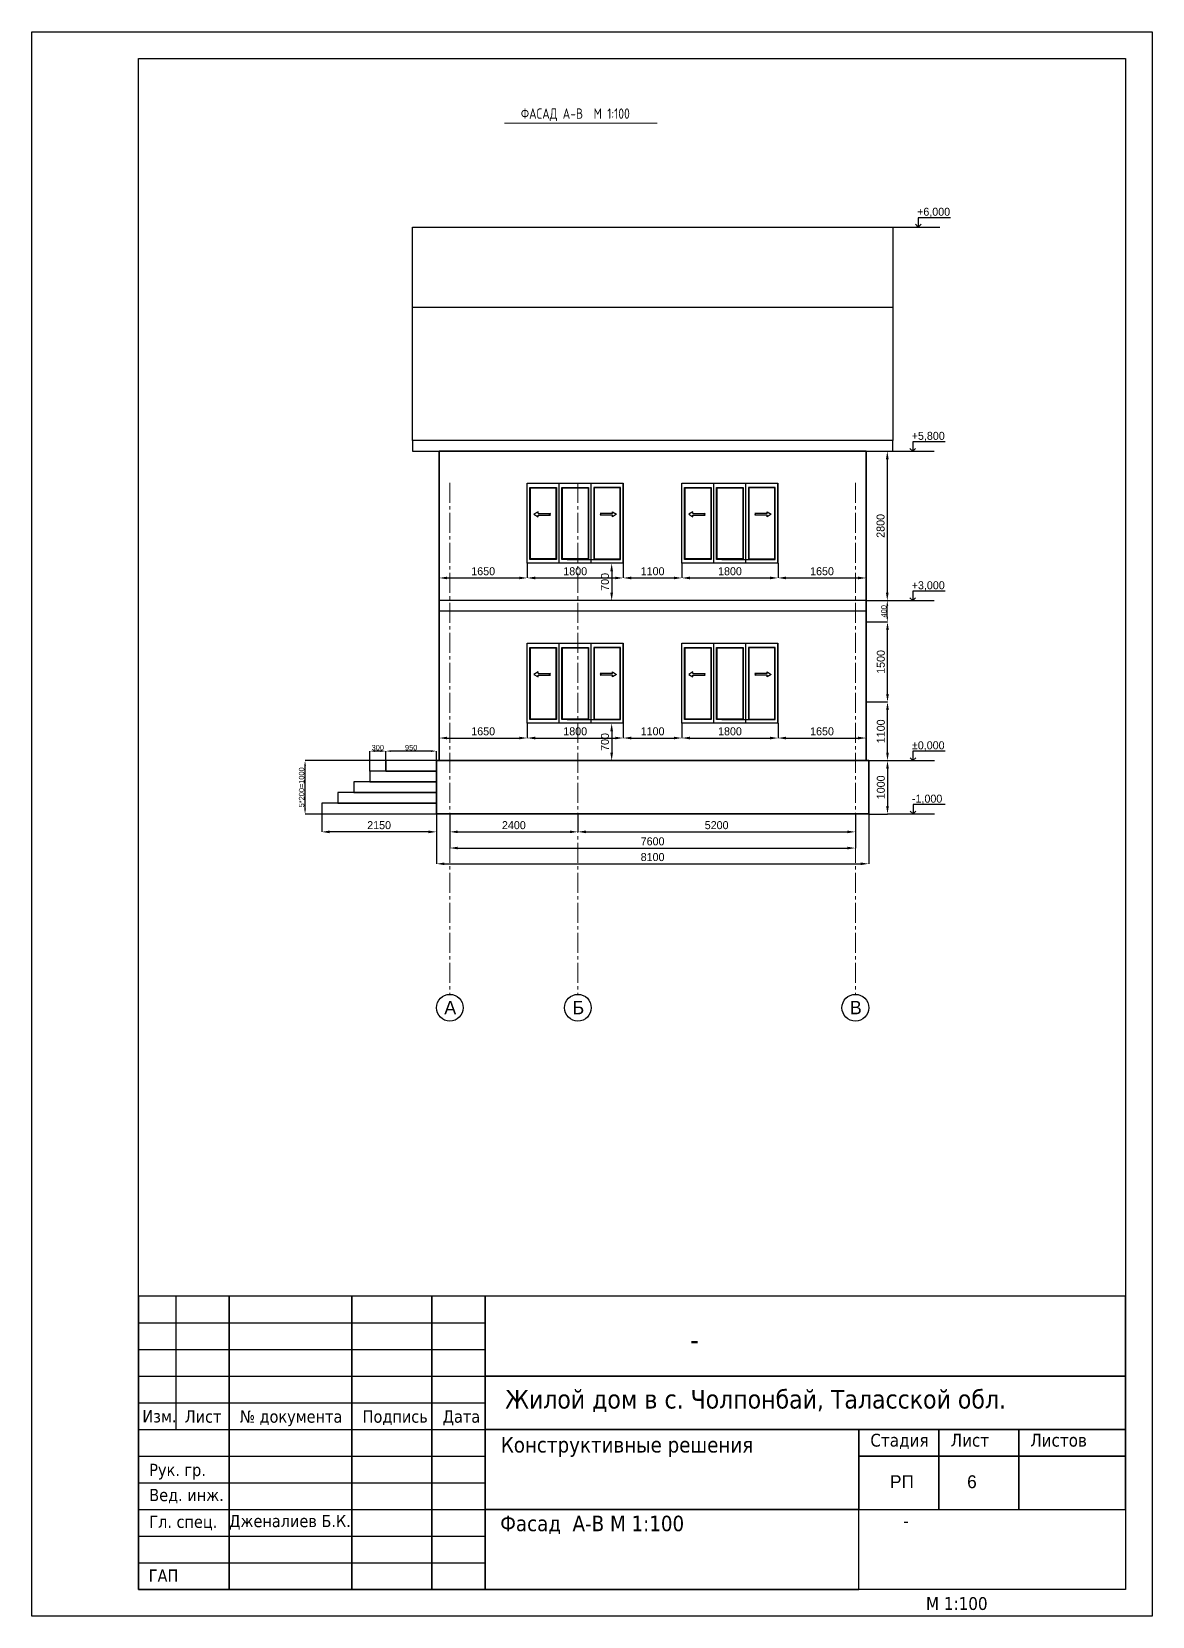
# Model space of a CAD drawing. Header units: millimetres. Extents: x 363119 to 453119, y -246250 to -184425.
# Drawn here: x 432119 to 453119, y -246250 to -216550 of the extents above; entities that cross this region are included whole.
import ezdxf
from ezdxf.enums import TextEntityAlignment as Align

# ---------------------------------------------------------------- set-up
doc = ezdxf.new("R2010")
doc.units = ezdxf.units.MM
doc.linetypes.add('CENTER2', pattern=[1.125, 0.75, -0.125, 0.125, -0.125])
for name, color, linetype in [('0 duvar', 2, 'Continuous'), ('AHSAP KAPI', 152, 'Continuous'), ('AKS', 252, 'CENTER2'), ('PENCERE', 152, 'Continuous'), ('Надписи', 211, 'Continuous'), ('Штамп', 222, 'Continuous')]:
    doc.layers.add(name, color=color, linetype=linetype)
doc.layers.add('ahsap', color=222, linetype='Continuous', lineweight=13)
doc.styles.add('SPDS', font='SPDS.shx')
doc.dimstyles.new('ISO-25', dxfattribs={"dimtxt": 100, "dimasz": 2.5, "dimexe": 1.25, "dimexo": 0.625, "dimtad": 1, "dimdec": 0, "dimtxsty": 'Standard', "dimcen": 2.5, "dimadec": 0, "dimazin": 0, "dimtfac": 1, "dimtdec": 0, "dimtmove": 0, "dimatfit": 3, "dimfxl": 0, "dimarcsym": 0})

# ---------------------------------------------------------------- blocks, each defined once
blk = doc.blocks.new('*D517')
at = {"layer": 'ahsap', "color": 0, "lineweight": -2}
for p, q in [((439955, -231213), (439955, -231548)), ((442355, -231213), (442355, -231548)), ((440105, -231548), (442205, -231548))]:
    blk.add_line(p, q, dxfattribs=at)
at = {"layer": 'ahsap', "color": 0}
for points in [[(440105, -231523), (440105, -231573), (439955, -231548)], [(442205, -231523), (442205, -231573), (442355, -231548)]]:
    blk.add_solid(points, dxfattribs=at)
at = {"layer": 'DEFPOINTS', "color": 0}
for p in [(439955, -231213), (442355, -231213), (442355, -231548)]:
    blk.add_point(p, dxfattribs=at)
at = {"layer": 'ahsap', "color": 0, "insert": (441155, -231423), "char_height": 150, "attachment_point": 5}
blk.add_mtext('2400', dxfattribs=at)
blk = doc.blocks.new('*D518')
at = {"layer": 'ahsap', "color": 0, "lineweight": -2}
for p, q in [((442355, -231213), (442355, -231548)), ((447555, -231213), (447555, -231548)), ((442505, -231548), (447405, -231548))]:
    blk.add_line(p, q, dxfattribs=at)
at = {"layer": 'ahsap', "color": 0}
for points in [[(442505, -231523), (442505, -231573), (442355, -231548)], [(447405, -231523), (447405, -231573), (447555, -231548)]]:
    blk.add_solid(points, dxfattribs=at)
at = {"layer": 'DEFPOINTS', "color": 0}
for p in [(442355, -231213), (447555, -231213), (447555, -231548)]:
    blk.add_point(p, dxfattribs=at)
at = {"layer": 'ahsap', "color": 0, "insert": (444955, -231423), "char_height": 150, "attachment_point": 5}
blk.add_mtext('5200', dxfattribs=at)
blk = doc.blocks.new('*D519')
at = {"layer": 'ahsap', "color": 0, "lineweight": -2}
for p, q in [((439955, -231213), (439955, -231851)), ((447555, -231213), (447555, -231851)), ((440105, -231851), (447405, -231851))]:
    blk.add_line(p, q, dxfattribs=at)
at = {"layer": 'ahsap', "color": 0}
for points in [[(440105, -231826), (440105, -231876), (439955, -231851)], [(447405, -231826), (447405, -231876), (447555, -231851)]]:
    blk.add_solid(points, dxfattribs=at)
at = {"layer": 'DEFPOINTS', "color": 0}
for p in [(439955, -231213), (447555, -231213), (447555, -231851)]:
    blk.add_point(p, dxfattribs=at)
at = {"layer": 'ahsap', "color": 0, "insert": (443755, -231726), "char_height": 150, "attachment_point": 5}
blk.add_mtext('7600', dxfattribs=at)
blk = doc.blocks.new('*D520')
at = {"layer": 'ahsap', "color": 0, "lineweight": -2}
for p, q in [((439705, -231213), (439705, -232147)), ((447805, -231213), (447805, -232147)), ((439855, -232146), (447655, -232146))]:
    blk.add_line(p, q, dxfattribs=at)
at = {"layer": 'ahsap', "color": 0}
for points in [[(439855, -232121), (439855, -232171), (439705, -232146)], [(447655, -232121), (447655, -232171), (447805, -232146)]]:
    blk.add_solid(points, dxfattribs=at)
at = {"layer": 'DEFPOINTS', "color": 0}
for p in [(439705, -231213), (447805, -231213), (447805, -232146)]:
    blk.add_point(p, dxfattribs=at)
at = {"layer": 'ahsap', "color": 0, "insert": (443755, -232021), "char_height": 150, "attachment_point": 5}
blk.add_mtext('8100', dxfattribs=at)
blk = doc.blocks.new('*D523')
at = {"layer": 'ahsap', "color": 0, "lineweight": -2}
for p, q in [((447755, -229113), (448158, -229113)), ((448157, -230063), (448157, -229263)), ((447805, -230213), (448158, -230213))]:
    blk.add_line(p, q, dxfattribs=at)
at = {"layer": 'ahsap', "color": 0}
for points in [[(448132, -229263), (448182, -229263), (448157, -229113)], [(448132, -230063), (448182, -230063), (448157, -230213)]]:
    blk.add_solid(points, dxfattribs=at)
at = {"layer": 'DEFPOINTS', "color": 0}
for p in [(447755, -229113), (448157, -229113), (447805, -230213)]:
    blk.add_point(p, dxfattribs=at)
at = {"layer": 'ahsap', "color": 0, "insert": (448032, -229663), "char_height": 150, "attachment_point": 5, "rotation": 90}
blk.add_mtext('1100', dxfattribs=at)
blk = doc.blocks.new('*D521')
at = {"layer": 'ahsap', "color": 0, "lineweight": -2}
for p, q in [((447755, -227613), (448158, -227613)), ((448157, -228963), (448157, -227763)), ((447755, -229113), (448158, -229113))]:
    blk.add_line(p, q, dxfattribs=at)
at = {"layer": 'ahsap', "color": 0}
for points in [[(448132, -227763), (448182, -227763), (448157, -227613)], [(448132, -228963), (448182, -228963), (448157, -229113)]]:
    blk.add_solid(points, dxfattribs=at)
at = {"layer": 'DEFPOINTS', "color": 0}
for p in [(447755, -227613), (448157, -227613), (447755, -229113)]:
    blk.add_point(p, dxfattribs=at)
at = {"layer": 'ahsap', "color": 0, "insert": (448032, -228363), "char_height": 150, "attachment_point": 5, "rotation": 90}
blk.add_mtext('1500', dxfattribs=at)
blk = doc.blocks.new('*D524')
at = {"layer": 'ahsap', "color": 0, "lineweight": -2}
for p, q in [((447755, -227213), (448154, -227213)), ((448153, -227513), (448153, -227313)), ((447755, -227613), (448154, -227613))]:
    blk.add_line(p, q, dxfattribs=at)
at = {"layer": 'ahsap', "color": 0}
for points in [[(448137, -227313), (448170, -227313), (448153, -227213)], [(448137, -227513), (448170, -227513), (448153, -227613)]]:
    blk.add_solid(points, dxfattribs=at)
at = {"layer": 'DEFPOINTS', "color": 0}
for p in [(447755, -227213), (448153, -227213), (447755, -227613)]:
    blk.add_point(p, dxfattribs=at)
at = {"layer": 'ahsap', "color": 0, "insert": (448088, -227413), "char_height": 100, "attachment_point": 5, "rotation": 90}
blk.add_mtext('400', dxfattribs=at)
blk = doc.blocks.new('*D522')
at = {"layer": 'ahsap', "color": 0, "lineweight": -2}
for p, q in [((447806, -230213), (448158, -230213)), ((448157, -230363), (448157, -231063)), ((447806, -231213), (448158, -231213))]:
    blk.add_line(p, q, dxfattribs=at)
at = {"layer": 'ahsap', "color": 0}
for points in [[(448132, -230363), (448182, -230363), (448157, -230213)], [(448132, -231063), (448182, -231063), (448157, -231213)]]:
    blk.add_solid(points, dxfattribs=at)
at = {"layer": 'DEFPOINTS', "color": 0}
for p in [(447805, -230213), (447805, -231213), (448157, -231213)]:
    blk.add_point(p, dxfattribs=at)
at = {"layer": 'ahsap', "color": 0, "insert": (448032, -230713), "char_height": 150, "attachment_point": 5, "rotation": 90}
blk.add_mtext('1000', dxfattribs=at)
blk = doc.blocks.new('*D525')
at = {"layer": 'ahsap', "color": 0, "lineweight": -2}
for p, q in [((447755, -224413), (448154, -224413)), ((448153, -224563), (448153, -227063)), ((447756, -227213), (448154, -227213))]:
    blk.add_line(p, q, dxfattribs=at)
at = {"layer": 'ahsap', "color": 0}
for points in [[(448128, -224563), (448178, -224563), (448153, -224413)], [(448128, -227063), (448178, -227063), (448153, -227213)]]:
    blk.add_solid(points, dxfattribs=at)
at = {"layer": 'DEFPOINTS', "color": 0}
for p in [(447755, -224413), (447755, -227213), (448153, -227213)]:
    blk.add_point(p, dxfattribs=at)
at = {"layer": 'ahsap', "color": 0, "insert": (448028, -225813), "char_height": 150, "attachment_point": 5, "rotation": 90}
blk.add_mtext('2800', dxfattribs=at)
blk = doc.blocks.new('окно 1800 фас')
at = {"layer": 'ahsap'}
for p, q in [((337788, 44896), (337788, 43544)), ((337798, 44886), (337798, 43554)), ((338278, 44886), (338278, 43554)), ((338388, 44896), (338388, 43544)), ((338398, 44886), (338398, 43554)), ((338878, 44886), (338878, 43554)), ((338998, 44886), (338998, 43554)), ((339478, 44886), (339478, 43554)), ((339488, 44896), (339488, 43544))]:
    blk.add_line(p, q, dxfattribs=at)
at = {"layer": 'AHSAP KAPI'}
for p, q in [((337738, 43474), (337738, 44974)), ((337738, 44974), (339538, 44974)), ((337788, 43544), (337788, 44896)), ((337788, 44896), (338288, 44896)), ((337798, 43554), (337798, 44886)), ((337798, 44886), (338278, 44886)), ((338288, 44896), (338288, 43544)), ((338338, 43474), (338338, 44974)), ((338388, 43544), (338388, 44896)), ((338388, 44896), (338888, 44896)), ((338398, 43554), (338398, 44886)), ((338398, 44886), (338878, 44886)), ((338888, 44896), (338888, 43544)), ((338938, 43474), (338938, 44974)), ((339488, 44896), (338988, 44896)), ((338988, 44896), (338988, 43544)), ((339478, 44886), (338998, 44886)), ((339478, 43554), (339478, 44886)), ((339488, 43544), (339488, 44896)), ((339538, 44974), (339538, 43474)), ((339538, 43474), (339538, 44974)), ((337942, 44404), (338172, 44404)), ((337942, 44377), (338172, 44377)), ((338172, 44404), (338152, 44391)), ((338172, 44377), (338152, 44391)), ((339334, 44404), (339104, 44404)), ((339104, 44404), (339124, 44391)), ((339104, 44377), (339124, 44391)), ((339334, 44377), (339104, 44377)), ((339538, 43474), (337738, 43474)), ((338288, 43544), (337788, 43544)), ((338278, 43554), (337798, 43554)), ((338888, 43544), (338388, 43544)), ((338878, 43554), (338398, 43554)), ((338988, 43544), (339488, 43544)), ((338998, 43554), (339478, 43554))]:
    blk.add_line(p, q, dxfattribs=at)
for points in [[(337942, 44404), (337942, 44435), (337865, 44391), (337942, 44346), (337942, 44377)], [(339334, 44404), (339334, 44435), (339411, 44391), (339334, 44346), (339334, 44377)]]:
    blk.add_lwpolyline(points, dxfattribs=at)
at = {"layer": 'PENCERE'}
blk.add_line((338488, 43544), (339207, 43544), dxfattribs=at)
blk = doc.blocks.new('*D526')
at = {"layer": 'ahsap', "color": 0, "lineweight": -2}
for p, q in [((439755, -229513), (439755, -229789)), ((441405, -229513), (441405, -229789)), ((439905, -229789), (441255, -229789))]:
    blk.add_line(p, q, dxfattribs=at)
at = {"layer": 'ahsap', "color": 0}
for points in [[(439905, -229764), (439905, -229814), (439755, -229789)], [(441255, -229764), (441255, -229814), (441405, -229789)]]:
    blk.add_solid(points, dxfattribs=at)
at = {"layer": 'DEFPOINTS', "color": 0}
for p in [(439755, -229513), (441405, -229513), (441405, -229789)]:
    blk.add_point(p, dxfattribs=at)
at = {"layer": 'ahsap', "color": 0, "insert": (440580, -229664), "char_height": 150, "attachment_point": 5}
blk.add_mtext('1650', dxfattribs=at)
blk = doc.blocks.new('*D527')
at = {"layer": 'ahsap', "color": 0, "lineweight": -2}
for p, q in [((441405, -229513), (441405, -229789)), ((443205, -229513), (443205, -229789)), ((441555, -229789), (443055, -229789))]:
    blk.add_line(p, q, dxfattribs=at)
at = {"layer": 'ahsap', "color": 0}
for points in [[(441555, -229764), (441555, -229814), (441405, -229789)], [(443055, -229764), (443055, -229814), (443205, -229789)]]:
    blk.add_solid(points, dxfattribs=at)
at = {"layer": 'DEFPOINTS', "color": 0}
for p in [(441405, -229513), (443205, -229513), (443205, -229789)]:
    blk.add_point(p, dxfattribs=at)
at = {"layer": 'ahsap', "color": 0, "insert": (442305, -229664), "char_height": 150, "attachment_point": 5}
blk.add_mtext('1800', dxfattribs=at)
blk = doc.blocks.new('*D528')
at = {"layer": 'ahsap', "color": 0, "lineweight": -2}
for p, q in [((443205, -229513), (443205, -229789)), ((444305, -229513), (444305, -229789)), ((443355, -229789), (444155, -229789))]:
    blk.add_line(p, q, dxfattribs=at)
at = {"layer": 'ahsap', "color": 0}
for points in [[(443355, -229764), (443355, -229814), (443205, -229789)], [(444155, -229764), (444155, -229814), (444305, -229789)]]:
    blk.add_solid(points, dxfattribs=at)
at = {"layer": 'DEFPOINTS', "color": 0}
for p in [(443205, -229513), (444305, -229513), (444305, -229789)]:
    blk.add_point(p, dxfattribs=at)
at = {"layer": 'ahsap', "color": 0, "insert": (443755, -229664), "char_height": 150, "attachment_point": 5}
blk.add_mtext('1100', dxfattribs=at)
blk = doc.blocks.new('*D529')
at = {"layer": 'ahsap', "color": 0, "lineweight": -2}
for p, q in [((444305, -229513), (444305, -229789)), ((446105, -229513), (446105, -229789)), ((444455, -229789), (445955, -229789))]:
    blk.add_line(p, q, dxfattribs=at)
at = {"layer": 'ahsap', "color": 0}
for points in [[(444455, -229764), (444455, -229814), (444305, -229789)], [(445955, -229764), (445955, -229814), (446105, -229789)]]:
    blk.add_solid(points, dxfattribs=at)
at = {"layer": 'DEFPOINTS', "color": 0}
for p in [(444305, -229513), (446105, -229513), (446105, -229789)]:
    blk.add_point(p, dxfattribs=at)
at = {"layer": 'ahsap', "color": 0, "insert": (445205, -229664), "char_height": 150, "attachment_point": 5}
blk.add_mtext('1800', dxfattribs=at)
blk = doc.blocks.new('*D530')
at = {"layer": 'ahsap', "color": 0, "lineweight": -2}
for p, q in [((446105, -229513), (446105, -229789)), ((447755, -229513), (447755, -229789)), ((446255, -229789), (447605, -229789))]:
    blk.add_line(p, q, dxfattribs=at)
at = {"layer": 'ahsap', "color": 0}
for points in [[(446255, -229764), (446255, -229814), (446105, -229789)], [(447605, -229764), (447605, -229814), (447755, -229789)]]:
    blk.add_solid(points, dxfattribs=at)
at = {"layer": 'DEFPOINTS', "color": 0}
for p in [(446105, -229513), (447755, -229513), (447755, -229789)]:
    blk.add_point(p, dxfattribs=at)
at = {"layer": 'ahsap', "color": 0, "insert": (446930, -229664), "char_height": 150, "attachment_point": 5}
blk.add_mtext('1650', dxfattribs=at)
blk = doc.blocks.new('*D531')
at = {"layer": 'ahsap', "color": 0, "lineweight": -2}
for p, q in [((443204, -229513), (442988, -229513)), ((442988, -229663), (442988, -230063)), ((443204, -230213), (442988, -230213))]:
    blk.add_line(p, q, dxfattribs=at)
at = {"layer": 'ahsap', "color": 0}
for points in [[(442963, -229663), (443013, -229663), (442988, -229513)], [(442963, -230063), (443013, -230063), (442988, -230213)]]:
    blk.add_solid(points, dxfattribs=at)
at = {"layer": 'DEFPOINTS', "color": 0}
for p in [(443205, -229513), (442988, -230213), (443205, -230213)]:
    blk.add_point(p, dxfattribs=at)
at = {"layer": 'ahsap', "color": 0, "insert": (442863, -229863), "char_height": 150, "attachment_point": 5, "rotation": 90}
blk.add_mtext('700', dxfattribs=at)
blk = doc.blocks.new('*D533')
at = {"layer": 'ahsap', "color": 0, "lineweight": -2}
for p, q in [((439755, -226513), (439755, -226789)), ((441405, -226513), (441405, -226789)), ((439905, -226789), (441255, -226789))]:
    blk.add_line(p, q, dxfattribs=at)
at = {"layer": 'ahsap', "color": 0}
for points in [[(439905, -226764), (439905, -226814), (439755, -226789)], [(441255, -226764), (441255, -226814), (441405, -226789)]]:
    blk.add_solid(points, dxfattribs=at)
at = {"layer": 'DEFPOINTS', "color": 0}
for p in [(439755, -226513), (441405, -226513), (441405, -226789)]:
    blk.add_point(p, dxfattribs=at)
at = {"layer": 'ahsap', "color": 0, "insert": (440580, -226664), "char_height": 150, "attachment_point": 5}
blk.add_mtext('1650', dxfattribs=at)
blk = doc.blocks.new('*D534')
at = {"layer": 'ahsap', "color": 0, "lineweight": -2}
for p, q in [((441405, -226513), (441405, -226789)), ((443205, -226513), (443205, -226789)), ((441555, -226789), (443055, -226789))]:
    blk.add_line(p, q, dxfattribs=at)
at = {"layer": 'ahsap', "color": 0}
for points in [[(441555, -226764), (441555, -226814), (441405, -226789)], [(443055, -226764), (443055, -226814), (443205, -226789)]]:
    blk.add_solid(points, dxfattribs=at)
at = {"layer": 'DEFPOINTS', "color": 0}
for p in [(441405, -226513), (443205, -226513), (443205, -226789)]:
    blk.add_point(p, dxfattribs=at)
at = {"layer": 'ahsap', "color": 0, "insert": (442305, -226664), "char_height": 150, "attachment_point": 5}
blk.add_mtext('1800', dxfattribs=at)
blk = doc.blocks.new('*D535')
at = {"layer": 'ahsap', "color": 0, "lineweight": -2}
for p, q in [((443205, -226513), (443205, -226789)), ((444305, -226513), (444305, -226789)), ((443355, -226789), (444155, -226789))]:
    blk.add_line(p, q, dxfattribs=at)
at = {"layer": 'ahsap', "color": 0}
for points in [[(443355, -226764), (443355, -226814), (443205, -226789)], [(444155, -226764), (444155, -226814), (444305, -226789)]]:
    blk.add_solid(points, dxfattribs=at)
at = {"layer": 'DEFPOINTS', "color": 0}
for p in [(443205, -226513), (444305, -226513), (444305, -226789)]:
    blk.add_point(p, dxfattribs=at)
at = {"layer": 'ahsap', "color": 0, "insert": (443755, -226664), "char_height": 150, "attachment_point": 5}
blk.add_mtext('1100', dxfattribs=at)
blk = doc.blocks.new('*D536')
at = {"layer": 'ahsap', "color": 0, "lineweight": -2}
for p, q in [((444305, -226513), (444305, -226789)), ((446105, -226513), (446105, -226789)), ((444455, -226789), (445955, -226789))]:
    blk.add_line(p, q, dxfattribs=at)
at = {"layer": 'ahsap', "color": 0}
for points in [[(444455, -226764), (444455, -226814), (444305, -226789)], [(445955, -226764), (445955, -226814), (446105, -226789)]]:
    blk.add_solid(points, dxfattribs=at)
at = {"layer": 'DEFPOINTS', "color": 0}
for p in [(444305, -226513), (446105, -226513), (446105, -226789)]:
    blk.add_point(p, dxfattribs=at)
at = {"layer": 'ahsap', "color": 0, "insert": (445205, -226664), "char_height": 150, "attachment_point": 5}
blk.add_mtext('1800', dxfattribs=at)
blk = doc.blocks.new('*D532')
at = {"layer": 'ahsap', "color": 0, "lineweight": -2}
for p, q in [((446105, -226513), (446105, -226789)), ((447755, -226513), (447755, -226789)), ((446255, -226789), (447605, -226789))]:
    blk.add_line(p, q, dxfattribs=at)
at = {"layer": 'ahsap', "color": 0}
for points in [[(446255, -226764), (446255, -226814), (446105, -226789)], [(447605, -226764), (447605, -226814), (447755, -226789)]]:
    blk.add_solid(points, dxfattribs=at)
at = {"layer": 'DEFPOINTS', "color": 0}
for p in [(446105, -226513), (447755, -226513), (447755, -226789)]:
    blk.add_point(p, dxfattribs=at)
at = {"layer": 'ahsap', "color": 0, "insert": (446930, -226664), "char_height": 150, "attachment_point": 5}
blk.add_mtext('1650', dxfattribs=at)
blk = doc.blocks.new('*D537')
at = {"layer": 'ahsap', "color": 0, "lineweight": -2}
for p, q in [((443204, -226513), (442988, -226513)), ((442988, -226663), (442988, -227063)), ((443204, -227213), (442988, -227213))]:
    blk.add_line(p, q, dxfattribs=at)
at = {"layer": 'ahsap', "color": 0}
for points in [[(442963, -226663), (443013, -226663), (442988, -226513)], [(442963, -227063), (443013, -227063), (442988, -227213)]]:
    blk.add_solid(points, dxfattribs=at)
at = {"layer": 'DEFPOINTS', "color": 0}
for p in [(443205, -226513), (442988, -227213), (443205, -227213)]:
    blk.add_point(p, dxfattribs=at)
at = {"layer": 'ahsap', "color": 0, "insert": (442863, -226863), "char_height": 150, "attachment_point": 5, "rotation": 90}
blk.add_mtext('700', dxfattribs=at)
blk = doc.blocks.new('*D541')
at = {"layer": 'ahsap', "color": 0, "lineweight": -2}
for p, q in [((437555, -231213), (437555, -231548)), ((439705, -231209), (439705, -231548)), ((439555, -231548), (437705, -231548))]:
    blk.add_line(p, q, dxfattribs=at)
at = {"layer": 'ahsap', "color": 0}
for points in [[(437705, -231523), (437705, -231573), (437555, -231548)], [(439555, -231523), (439555, -231573), (439705, -231548)]]:
    blk.add_solid(points, dxfattribs=at)
at = {"layer": 'DEFPOINTS', "color": 0}
for p in [(437555, -231213), (439705, -231208), (437555, -231548)]:
    blk.add_point(p, dxfattribs=at)
at = {"layer": 'ahsap', "color": 0, "insert": (438630, -231423), "char_height": 150, "attachment_point": 5}
blk.add_mtext('2150', dxfattribs=at)
blk = doc.blocks.new('*D542')
at = {"layer": 'ahsap', "color": 0, "lineweight": -2}
for p, q in [((438755, -230212), (438755, -230033)), ((439605, -230034), (438855, -230034)), ((439705, -230212), (439705, -230033))]:
    blk.add_line(p, q, dxfattribs=at)
at = {"layer": 'ahsap', "color": 0}
for points in [[(438855, -230017), (438855, -230050), (438755, -230034)], [(439605, -230017), (439605, -230050), (439705, -230034)]]:
    blk.add_solid(points, dxfattribs=at)
at = {"layer": 'DEFPOINTS', "color": 0}
for p in [(438755, -230034), (438755, -230213), (439705, -230213)]:
    blk.add_point(p, dxfattribs=at)
at = {"layer": 'ahsap', "color": 0, "insert": (439230, -229969), "char_height": 100, "attachment_point": 5}
blk.add_mtext('950', dxfattribs=at)
blk = doc.blocks.new('*D543')
at = {"layer": 'ahsap', "color": 0, "lineweight": -2}
for p, q in [((438455, -230412), (438455, -230033)), ((438655, -230034), (438555, -230034)), ((438755, -230412), (438755, -230033))]:
    blk.add_line(p, q, dxfattribs=at)
at = {"layer": 'ahsap', "color": 0}
for points in [[(438555, -230017), (438555, -230050), (438455, -230034)], [(438655, -230017), (438655, -230050), (438755, -230034)]]:
    blk.add_solid(points, dxfattribs=at)
at = {"layer": 'DEFPOINTS', "color": 0}
for p in [(438455, -230034), (438455, -230413), (438755, -230413)]:
    blk.add_point(p, dxfattribs=at)
at = {"layer": 'ahsap', "color": 0, "insert": (438605, -229969), "char_height": 100, "attachment_point": 5}
blk.add_mtext('300', dxfattribs=at)
blk = doc.blocks.new('*D544')
at = {"layer": 'ahsap', "color": 0, "lineweight": -2}
for p, q in [((438754, -230213), (437242, -230213)), ((437242, -231113), (437242, -230313)), ((437554, -231213), (437242, -231213))]:
    blk.add_line(p, q, dxfattribs=at)
at = {"layer": 'ahsap', "color": 0}
for points in [[(437225, -230313), (437259, -230313), (437242, -230213)], [(437225, -231113), (437259, -231113), (437242, -231213)]]:
    blk.add_solid(points, dxfattribs=at)
at = {"layer": 'DEFPOINTS', "color": 0}
for p in [(437242, -230213), (438755, -230213), (437555, -231213)]:
    blk.add_point(p, dxfattribs=at)
at = {"layer": 'ahsap', "color": 0, "insert": (437177, -230713), "char_height": 100, "attachment_point": 5, "rotation": 90}
blk.add_mtext('5*200=1000', dxfattribs=at)

msp = doc.modelspace()

# ---------------------------------------------------------------- linework, layer by layer
at = {"color": 0}
for p, q in [((448254.5, -220212.5), (449134.9, -220212.5)), ((439254.8, -221712.5), (448254.8, -221712.5)), ((448153.5, -224412.7), (449033.9, -224412.7)), ((439754.8, -227212.7), (439754.8, -227212.7)), ((447754.8, -227212.7), (439754.8, -227212.7)), ((447754.8, -227412.7), (439754.8, -227412.7)), ((448153.2, -227212.7), (449033.6, -227212.7)), ((439754.8, -228112.7), (439754.8, -230212.7)), ((448157.5, -230212.7), (449037.8, -230212.7)), ((448157.7, -231212.7), (449038.1, -231212.7))]:
    msp.add_line(p, q, dxfattribs=at)
msp.add_line((434819.3, -240250.3), (434819.3, -242750.3))
for points in [[(449336.9, -220037.6), (448731.9, -220037.5), (448731.9, -220212.5), (448678.9, -220159.4), (448731.9, -220212.5), (448785, -220159.4)], [(449235.9, -224237.8), (448630.9, -224237.7), (448630.9, -224412.7), (448577.8, -224359.7), (448630.9, -224412.7), (448683.9, -224359.7)], [(449235.6, -227037.8), (448630.6, -227037.7), (448630.6, -227212.7), (448577.6, -227159.7), (448630.6, -227212.7), (448683.7, -227159.7)], [(449239.8, -230037.8), (448634.8, -230037.7), (448634.8, -230212.7), (448581.8, -230159.7), (448634.8, -230212.7), (448687.9, -230159.7)], [(449240.1, -231037.8), (448635.1, -231037.7), (448635.1, -231212.7), (448582, -231159.7), (448635.1, -231212.7), (448688.1, -231159.7)]]:
    msp.add_lwpolyline(points)
for points in [[(439254.8, -224212.7), (439254.8, -221712.5), (439254.8, -220212.5), (448254.8, -220212.5), (448254.8, -221712.5), (448254.8, -224212.7)], [(447554.8, -224412.7), (447754.8, -224412.7), (448254.8, -224412.7), (448254.8, -224212.7), (439954.8, -224212.7), (439754.8, -224212.7), (439254.8, -224212.7), (439254.8, -224412.7), (439754.8, -224412.7), (439954.8, -224412.7)], [(439704.8, -230212.7), (438754.8, -230212.7), (438754.8, -230412.7), (439704.8, -230412.7), (438754.8, -230412.7), (438454.8, -230412.7), (438454.8, -230612.7), (439704.8, -230612.7), (438454.8, -230612.7), (438154.8, -230612.7), (438154.8, -230812.7), (439704.8, -230812.7), (438154.8, -230812.7), (437854.8, -230812.7), (437854.8, -231012.7), (439704.8, -231012.7), (437854.8, -231012.7), (437554.8, -231012.7), (437554.8, -231212.7), (439704.8, -231212.7)], [(442604.8, -230212.7), (447304.8, -230212.7)]]:
    msp.add_lwpolyline(points, dxfattribs=at)
at = {"layer": 'ahsap', "color": 0}
msp.add_line((440981.8, -218263.7), (443843.3, -218263.7), dxfattribs=at)
at = {"layer": 'ahsap', "color": 0, "lineweight": 35}
for points in [[(439754.8, -230212.7), (439754.8, -224412.7), (447554.8, -224412.7), (447754.8, -224412.7), (447754.8, -227212.7)], [(447754.8, -227412.7), (447754.8, -230212.7), (447554.8, -230212.7)], [(447754.8, -227212.7), (447754.8, -227412.7)], [(439954.8, -231212.7), (439704.8, -231212.7), (439704.8, -230212.7), (447554.8, -230212.7), (447804.8, -230212.7), (447804.8, -231212.7)], [(439954.8, -230212.7), (439754.8, -230212.7)], [(439954.8, -230212.7), (440154.8, -230212.7)], [(447804.8, -231212.7), (439954.8, -231212.7)]]:
    msp.add_lwpolyline(points, dxfattribs=at)
at = {"layer": 'AKS', "lineweight": 5, "ltscale": 500}
for p, q in [((439954.8, -225005.2), (439954.8, -234593.6)), ((442354.8, -225005.2), (442354.8, -234593.6)), ((447554.8, -225005.2), (447554.8, -234593.6))]:
    msp.add_line(p, q, dxfattribs=at)
at = {"layer": 'AKS', "color": 0, "linetype": 'Continuous'}
for centre in [(439954.8, -234843.6), (442354.8, -234843.6), (447554.8, -234843.6)]:
    msp.add_circle(centre, 250.5, dxfattribs=at)
at = {"layer": 'Штамп', "color": 0}
for p, q in [((434119.3, -240750.3), (440619.3, -240750.3)), ((434119.3, -241250.3), (440619.3, -241250.3)), ((434119.3, -241750.3), (452619.3, -241750.3)), ((434119.3, -242250.3), (440619.3, -242250.3)), ((434119.3, -242750.3), (452619.3, -242750.3)), ((434119.3, -243250.3), (440619.3, -243250.3)), ((434119.3, -243750.3), (440619.3, -243750.3)), ((434119.3, -244250.3), (452619.3, -244250.3)), ((434119.3, -244750.3), (440619.3, -244750.3)), ((434119.3, -245250.3), (440619.3, -245250.3))]:
    msp.add_line(p, q, dxfattribs=at)
for points in [[(453119.3, -246250.3), (432119.3, -246250.3), (432119.3, -216550.3), (453119.3, -216550.3)], [(434119.3, -245750.3), (435819.3, -245750.3), (435819.3, -240250.3), (434119.3, -240250.3)], [(435819.3, -245750.3), (438119.3, -245750.3), (438119.3, -240250.3), (435819.3, -240250.3)], [(438119.3, -245750.3), (439619.3, -245750.3), (439619.3, -240250.3), (438119.3, -240250.3)], [(439619.3, -245750.3), (440619.3, -245750.3), (440619.3, -240250.3), (439619.3, -240250.3)], [(440619.3, -241750.3), (452619.3, -241750.3), (452619.3, -240250.3), (440619.3, -240250.3)], [(440619.3, -242750.3), (452619.3, -242750.3), (452619.3, -241750.3), (440619.3, -241750.3)], [(440619.3, -244250.3), (447619.3, -244250.3), (447619.3, -242750.3), (440619.3, -242750.3)], [(447619.3, -243250.3), (449119.3, -243250.3), (449119.3, -242750.3), (447619.3, -242750.3)], [(449119.3, -243250.3), (450619.3, -243250.3), (450619.3, -242750.3), (449119.3, -242750.3)], [(450619.3, -243250.3), (452619.3, -243250.3), (452619.3, -242750.3), (450619.3, -242750.3)], [(447619.3, -244250.3), (449119.3, -244250.3), (449119.3, -243250.3), (447619.3, -243250.3)], [(449119.3, -244250.3), (450619.3, -244250.3), (450619.3, -243250.3), (449119.3, -243250.3)], [(450619.3, -244250.3), (452619.3, -244250.3), (452619.3, -243250.3), (450619.3, -243250.3)], [(440619.3, -245750.3), (447619.3, -245750.3), (447619.3, -244250.3), (440619.3, -244250.3)]]:
    msp.add_lwpolyline(points, close=True, dxfattribs=at)
at = {"layer": 'Штамп', "color": 0, "lineweight": 30}
for points in [[(434119.3, -245750.3), (434119.3, -217050.3), (452619.3, -217050.3), (452619.3, -245750.3)], [(452619.3, -245750.3), (434119.3, -245750.3)]]:
    msp.add_lwpolyline(points, dxfattribs=at)

# ---------------------------------------------------------------- block references
for p in [(103666.6, -269986.4), (106566.6, -269986.4), (103666.6, -272986.4), (106566.6, -272986.4)]:
    msp.add_blockref('окно 1800 фас', p)

# ---------------------------------------------------------------- texts
at = {"char_height": 150, "attachment_point": 1}
for s, insert in [('+6,000', (448711.8, -219850.1)), ('+5,800', (448610.7, -224050.4)), ('+3,000', (448610.5, -226850.4)), ('%%P0,000', (448614.7, -229850.4)), ('-1,000', (448615, -230850.4))]:
    msp.add_mtext_dynamic_manual_height_columns(s, width=537.192, gutter_width=12.5, heights=[0], dxfattribs=dict(at, insert=insert))
at = {"layer": '0 duvar', "color": 0, "ltscale": 0.071429, "style": 'SPDS'}
msp.add_text('ФАСАД А-В  М 1:100', height=195, dxfattribs=at).set_placement((441285.3, -218183.5))
at = {"layer": 'AKS', "color": 0}
for s, p in [('А', (439962.7, -234841.5)), ('Б', (442362.7, -234841.5)), ('В', (447562.7, -234841.5))]:
    msp.add_text(s, height=250, dxfattribs=at).set_placement(p, align=Align.MIDDLE)
at = {"layer": 'Надписи', "color": 0, "ltscale": 0.5}
for s, height, p in [('РП', 240.85, (448204.6, -243848.2)), ('6', 240.9, (449649.7, -243848.2))]:
    msp.add_text(s, height=height, dxfattribs=at).set_placement(p)
at = {"layer": 'Надписи', "color": 0, "ltscale": 0.5, "attachment_point": 1}
for s, insert, char_height, width in [('{\\fTahoma|b0|i0|c204|p32;-}', (444459.9, -240873.4), 384.402, 4592.665), ('{\\fTahoma|b0|i0|c204|p32;Жилой дом в с. Чолпонбай, Таласской обл.}', (440993, -242005.8), 350, 11377.885), ('{\\fTahoma|b0|i0|c204|p32;Изм.}', (434194.1, -242386.1), 230, 699.489), ('{\\fTahoma|b0|i0|c204|p32;Лист}', (434988.2, -242391.1), 230, 716.171), ('{\\fTahoma|b0|i0|c204|p32;№ документа}', (436021, -242391.1), 230, 1994.841), ('{\\fTahoma|b0|i0|c204|p32;Подпись}', (438321, -242391.1), 230, 1261.74), ('{\\fTahoma|b0|i0|c204|p32;Дата}', (439821, -242391.1), 230, 762.824), ('{\\fTahoma|b0|i0|c204|p32;Конструктивные решения}', (440910.7, -242890.5), 290, 6469.464), ('{\\fTahoma|b0|i0|c204|p32;Стадия}', (447835.6, -242829.1), 240.853, 6469.464), ('{\\fTahoma|b0|i0|c204|p32;Лист}', (449341.8, -242829.1), 240.853, 6469.464), ('{\\fTahoma|b0|i0|c204|p32;Листов}', (450832.7, -242829.1), 240.853, 6469.464), ('{\\fTahoma|b0|i0|c204|p32;Рук. гр.}', (434322.3, -243391.1), 230, 1434.854), ('{\\fTahoma|b0|i0|c204|p32;Вед. инж.}', (434322.3, -243861.7), 230, 1434.854), ('{\\fTahoma|b0|i0|c204|p32;Гл. спец.}', (434322.3, -244363.7), 230, 1434.854), ('{\\fTahoma|b0|i0|c204|p32;Дженалиев Б.К.}', (435819.3, -244349.3), 230, 2372.469), ('{\\fTahoma|b0|i0|c204|p32;Фасад  А-В М 1:100   }', (440899.3, -244365), 290, 6515.085), ('{\\fTahoma|b0|i0|c204|p32;   -}', (448180.3, -244338.3), 240.853, 4340.302), ('{\\fTahoma|b0|i0|c204|p32;ГАП}', (434312.4, -245372.9), 230, 1444.708), ('{\\fTahoma|b0|i0|c204|p32;М 1:100}', (448878.1, -245890.1), 240.853, 6469.464)]:
    msp.add_mtext(s, dxfattribs=dict(at, insert=insert, char_height=char_height, width=width))

# ---------------------------------------------------------------- dimensions: what is measured, and where the dimension line sits
at = {"layer": 'ahsap', "color": 0}
for base, p1, p2, override, picture, middle in [((448153.5, -227212.7), (447754.8, -224412.7), (447755.4, -227212.7), {"dimtxt": 150, "dimasz": 150, "dimexe": 0.25, "dimgap": 50, "dimdle": 0.25, "dimfxl": 0.25}, '*D525', (448028.5, -225812.7)), ((442988, -227212.7), (443204.8, -226512.7), (443204.8, -227212.7), {"dimtxt": 150, "dimasz": 150, "dimexe": 0.25, "dimgap": 50, "dimdle": 0.25, "dimfxl": 0.25}, '*D537', (442863, -226862.7)), ((448153.5, -227212.7), (447754.8, -227612.7), (447754.8, -227212.7), {"dimasz": 100, "dimexe": 0.25, "dimgap": 15, "dimdle": 0.25, "dimfxl": 0.25}, '*D524', (448088.5, -227412.7)), ((448157.5, -227612.7), (447754.8, -229112.7), (447754.8, -227612.7), {"dimtxt": 150, "dimasz": 150, "dimexe": 0.25, "dimgap": 50, "dimdle": 0.25, "dimfxl": 0.25}, '*D521', (448032.5, -228362.7)), ((448157.5, -229112.7), (447804.8, -230212.7), (447754.8, -229112.7), {"dimtxt": 150, "dimasz": 150, "dimexe": 0.25, "dimgap": 50, "dimdle": 0.25, "dimfxl": 0.25}, '*D523', (448032.5, -229662.7)), ((442988, -230212.7), (443204.8, -229512.7), (443204.8, -230212.7), {"dimtxt": 150, "dimasz": 150, "dimexe": 0.25, "dimgap": 50, "dimdle": 0.25, "dimfxl": 0.25}, '*D531', (442863, -229862.7)), ((448157.5, -231212.7), (447805.4, -230212.7), (447805.4, -231212.7), {"dimtxt": 150, "dimasz": 150, "dimexe": 0.25, "dimgap": 50, "dimdle": 0.25, "dimfxl": 0.25}, '*D522', (448032.5, -230712.7))]:
    dim = msp.add_linear_dim(base=base, p1=p1, p2=p2, angle=90, dimstyle='ISO-25', override=override, dxfattribs=at)
    dim.commit()
    dim.dimension.update_dxf_attribs({"geometry": picture, "text_midpoint": middle})
for base, p1, p2, override, picture, middle in [((441404.8, -226789.2), (439754.8, -226512.7), (441404.8, -226512.7), {"dimtxt": 150, "dimasz": 150, "dimexe": 0.25, "dimgap": 50, "dimdle": 0.25, "dimfxl": 0.25}, '*D533', (440579.8, -226664.2)), ((443204.8, -226789.2), (441404.8, -226512.7), (443204.8, -226512.7), {"dimtxt": 150, "dimasz": 150, "dimexe": 0.25, "dimgap": 50, "dimdle": 0.25, "dimfxl": 0.25}, '*D534', (442304.8, -226664.2)), ((444304.8, -226789.2), (443204.8, -226512.7), (444304.8, -226512.7), {"dimtxt": 150, "dimasz": 150, "dimexe": 0.25, "dimgap": 50, "dimdle": 0.25, "dimfxl": 0.25}, '*D535', (443754.8, -226664.2)), ((446104.8, -226789.2), (444304.8, -226512.7), (446104.8, -226512.7), {"dimtxt": 150, "dimasz": 150, "dimexe": 0.25, "dimgap": 50, "dimdle": 0.25, "dimfxl": 0.25}, '*D536', (445204.8, -226664.2)), ((447754.8, -226789.2), (446104.8, -226512.7), (447754.8, -226512.7), {"dimtxt": 150, "dimasz": 150, "dimexe": 0.25, "dimgap": 50, "dimdle": 0.25, "dimfxl": 0.25}, '*D532', (446929.8, -226664.2)), ((441404.8, -229789.2), (439754.8, -229512.7), (441404.8, -229512.7), {"dimtxt": 150, "dimasz": 150, "dimexe": 0.25, "dimgap": 50, "dimdle": 0.25, "dimfxl": 0.25}, '*D526', (440579.8, -229664.2)), ((443204.8, -229789.2), (441404.8, -229512.7), (443204.8, -229512.7), {"dimtxt": 150, "dimasz": 150, "dimexe": 0.25, "dimgap": 50, "dimdle": 0.25, "dimfxl": 0.25}, '*D527', (442304.8, -229664.2)), ((444304.8, -229789.2), (443204.8, -229512.7), (444304.8, -229512.7), {"dimtxt": 150, "dimasz": 150, "dimexe": 0.25, "dimgap": 50, "dimdle": 0.25, "dimfxl": 0.25}, '*D528', (443754.8, -229664.2)), ((446104.8, -229789.2), (444304.8, -229512.7), (446104.8, -229512.7), {"dimtxt": 150, "dimasz": 150, "dimexe": 0.25, "dimgap": 50, "dimdle": 0.25, "dimfxl": 0.25}, '*D529', (445204.8, -229664.2)), ((447754.8, -229789.2), (446104.8, -229512.7), (447754.8, -229512.7), {"dimtxt": 150, "dimasz": 150, "dimexe": 0.25, "dimgap": 50, "dimdle": 0.25, "dimfxl": 0.25}, '*D530', (446929.8, -229664.2)), ((438454.8, -230033.5), (438754.8, -230412.7), (438454.8, -230412.7), {"dimasz": 100, "dimexe": 0.25, "dimgap": 15, "dimdle": 0.25, "dimfxl": 0.25}, '*D543', (438604.8, -229968.5)), ((438754.8, -230033.5), (439704.8, -230212.7), (438754.8, -230212.7), {"dimasz": 100, "dimexe": 0.25, "dimgap": 15, "dimdle": 0.25, "dimfxl": 0.25}, '*D542', (439229.8, -229968.5)), ((437554.8, -231548.2), (439704.8, -231208.1), (437554.8, -231212.7), {"dimtxt": 150, "dimasz": 150, "dimexe": 0.25, "dimgap": 50, "dimdle": 0.25, "dimfxl": 0.25}, '*D541', (438629.8, -231423.2)), ((447804.8, -232146.4), (439704.8, -231212.7), (447804.8, -231212.7), {"dimtxt": 150, "dimasz": 150, "dimexe": 0.25, "dimgap": 50, "dimdle": 0.25, "dimfxl": 0.25}, '*D520', (443754.8, -232021.4)), ((442354.8, -231548), (439954.8, -231212.7), (442354.8, -231212.7), {"dimtxt": 150, "dimasz": 150, "dimexe": 0.25, "dimgap": 50, "dimdle": 0.25, "dimfxl": 0.25}, '*D517', (441154.8, -231423)), ((447554.8, -231850.9), (439954.8, -231212.7), (447554.8, -231212.7), {"dimtxt": 150, "dimasz": 150, "dimexe": 0.25, "dimgap": 50, "dimdle": 0.25, "dimfxl": 0.25}, '*D519', (443754.8, -231725.9)), ((447554.8, -231548), (442354.8, -231212.7), (447554.8, -231212.7), {"dimtxt": 150, "dimasz": 150, "dimexe": 0.25, "dimgap": 50, "dimdle": 0.25, "dimfxl": 0.25}, '*D518', (444954.8, -231423))]:
    dim = msp.add_linear_dim(base=base, p1=p1, p2=p2, dimstyle='ISO-25', override=override, dxfattribs=at)
    dim.commit()
    dim.dimension.update_dxf_attribs({"geometry": picture, "text_midpoint": middle})
dim = msp.add_linear_dim(base=(437242, -230212.7), p1=(437554.8, -231212.7), p2=(438754.8, -230212.7), angle=90, text='5*200=1000', dimstyle='ISO-25', override={"dimasz": 100, "dimexe": 0.25, "dimgap": 15, "dimdle": 0.25, "dimfxl": 0.25}, dxfattribs=at)
dim.commit()
dim.dimension.update_dxf_attribs({"geometry": '*D544', "text_midpoint": (437177, -230712.7)})

doc.saveas('drawing.dxf')
